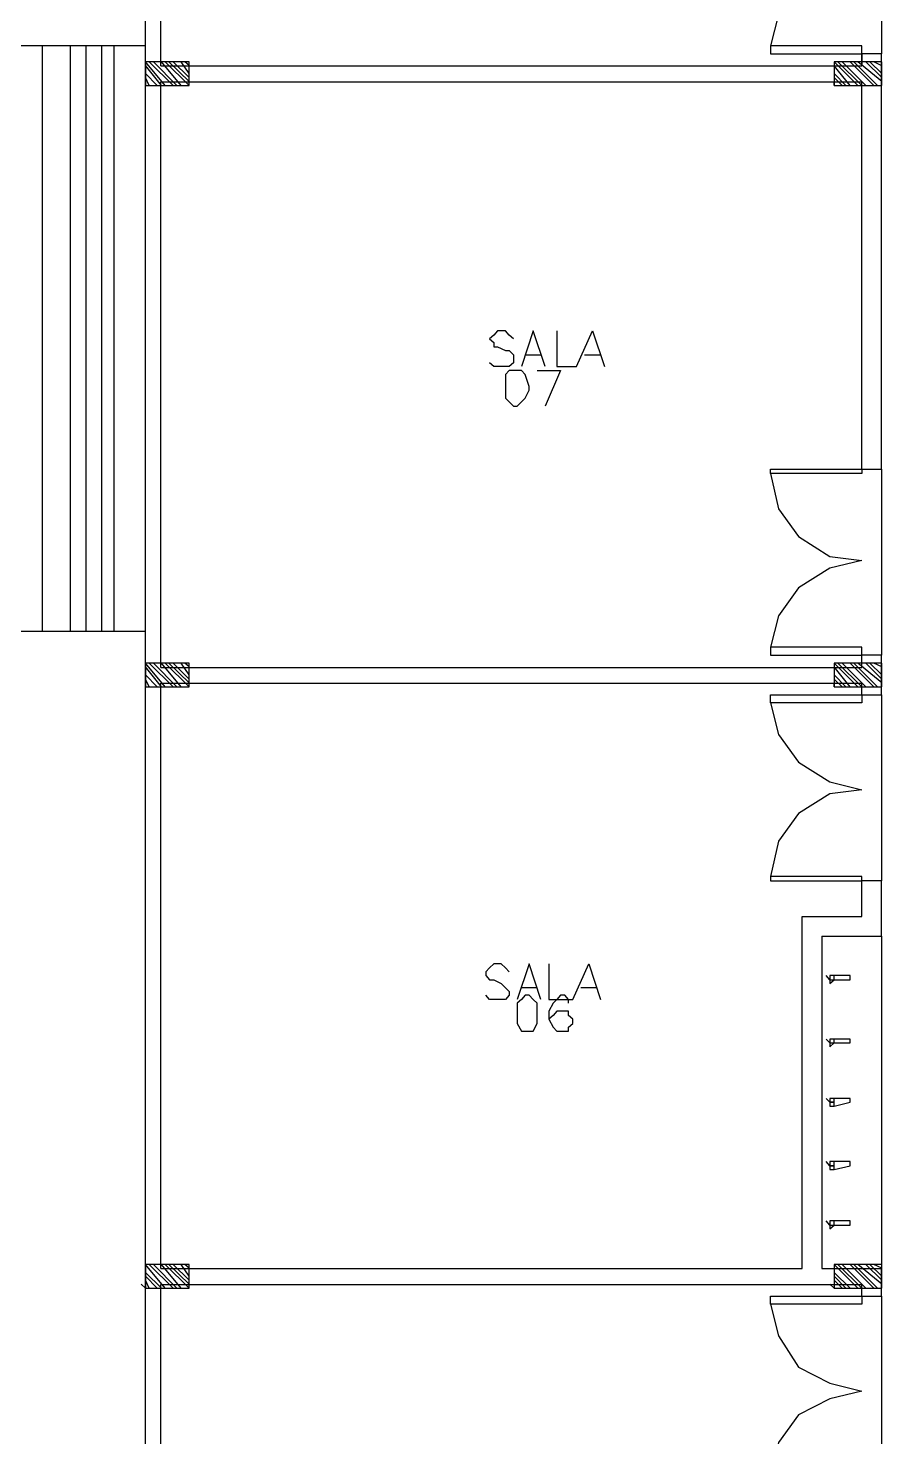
# Model space of a CAD drawing. Header units: millimetres. Extents: x -369 to -70, y -1414 to -1185.
# Drawn here: x -247.66 to -240.36, y -1287.2 to -1275.15 of the extents above; entities that cross this region are included whole.
import ezdxf

# ---------------------------------------------------------------- set-up
doc = ezdxf.new("R2010")
doc.units = ezdxf.units.MM
doc.header["$MEASUREMENT"] = 0
for name, color, linetype in [('10', 10, 'Continuous'), ('12', 12, 'Continuous'), ('2', 2, 'Continuous'), ('4', 4, 'Continuous'), ('50', 50, 'Continuous'), ('8', 8, 'Continuous')]:
    doc.layers.add(name, color=color, linetype=linetype)

msp = doc.modelspace()

# ---------------------------------------------------------------- linework, layer by layer
at = {"layer": '10'}
for points in [[(-246.656, -1293.033), (-246.656, -1270.33)], [(-246.524, -1275.473), (-246.524, -1270.466)], [(-240.533, -1275.369), (-240.533, -1275.473)], [(-240.533, -1275.473), (-240.533, -1275.369)], [(-240.365, -1275.369), (-240.533, -1275.369)], [(-240.365, -1278.922), (-240.365, -1275.369)], [(-246.524, -1275.473), (-240.533, -1275.473)], [(-246.524, -1280.617), (-246.524, -1275.609)], [(-246.524, -1275.609), (-240.533, -1275.609)], [(-240.533, -1278.922), (-240.533, -1275.609)], [(-240.533, -1278.922), (-240.365, -1278.922)], [(-240.533, -1280.617), (-240.533, -1280.513)], [(-240.365, -1280.513), (-240.533, -1280.513)], [(-240.365, -1280.853), (-240.365, -1280.513)], [(-246.524, -1280.617), (-240.533, -1280.617)], [(-246.524, -1280.753), (-240.533, -1280.753)], [(-246.524, -1285.76), (-246.524, -1280.753)], [(-240.533, -1280.853), (-240.533, -1280.753)], [(-240.533, -1280.853), (-240.365, -1280.853)], [(-240.533, -1282.747), (-240.533, -1282.443)], [(-240.365, -1282.443), (-240.533, -1282.443)], [(-240.365, -1282.915), (-240.365, -1282.443)], [(-241.041, -1285.76), (-241.041, -1282.747), (-241.041, -1282.747), (-240.533, -1282.747)], [(-240.873, -1282.915), (-240.873, -1285.76)], [(-240.873, -1282.915), (-240.365, -1282.915)], [(-246.524, -1285.76), (-241.041, -1285.76)], [(-240.873, -1285.76), (-240.365, -1285.76)], [(-240.365, -1285.996), (-240.365, -1285.76)], [(-246.524, -1291.035), (-246.524, -1285.896)], [(-246.524, -1285.896), (-240.533, -1285.896)], [(-240.533, -1285.996), (-240.533, -1285.896)], [(-240.533, -1285.996), (-240.365, -1285.996)]]:
    msp.add_lwpolyline(points, dxfattribs=at)
at = {"layer": '12'}
for points in [[(-246.488, -1275.641), (-246.656, -1275.437)], [(-246.284, -1275.641), (-246.284, -1275.437), (-246.656, -1275.437), (-246.656, -1275.641), (-246.284, -1275.641)], [(-246.52, -1275.641), (-246.656, -1275.469)], [(-246.42, -1275.641), (-246.624, -1275.437)], [(-246.388, -1275.641), (-246.588, -1275.437)], [(-246.352, -1275.641), (-246.52, -1275.437)], [(-246.284, -1275.641), (-246.488, -1275.437)], [(-246.284, -1275.605), (-246.456, -1275.437)], [(-246.284, -1275.573), (-246.42, -1275.437)], [(-246.284, -1275.537), (-246.352, -1275.437)], [(-246.284, -1275.469), (-246.32, -1275.437)], [(-240.565, -1275.641), (-240.769, -1275.437)], [(-240.361, -1275.641), (-240.361, -1275.437), (-240.769, -1275.437), (-240.769, -1275.641), (-240.361, -1275.641)], [(-240.633, -1275.641), (-240.769, -1275.473)], [(-240.533, -1275.641), (-240.737, -1275.437)], [(-240.497, -1275.641), (-240.701, -1275.437)], [(-240.429, -1275.641), (-240.633, -1275.437)], [(-240.397, -1275.641), (-240.601, -1275.437)], [(-240.361, -1275.605), (-240.565, -1275.437)], [(-240.361, -1275.573), (-240.497, -1275.437)], [(-240.361, -1275.537), (-240.465, -1275.437)], [(-240.361, -1275.473), (-240.429, -1275.437)], [(-246.556, -1275.641), (-246.656, -1275.537)], [(-246.624, -1275.641), (-246.656, -1275.573)], [(-246.656, -1275.641), (-246.656, -1275.605)], [(-240.669, -1275.641), (-240.769, -1275.537)], [(-240.701, -1275.641), (-240.769, -1275.573)], [(-240.769, -1275.641), (-240.769, -1275.605)], [(-246.488, -1280.785), (-246.656, -1280.581)], [(-246.284, -1280.785), (-246.284, -1280.581), (-246.656, -1280.581), (-246.656, -1280.785), (-246.284, -1280.785)], [(-246.52, -1280.785), (-246.656, -1280.613)], [(-246.556, -1280.785), (-246.656, -1280.681)], [(-246.42, -1280.785), (-246.624, -1280.581)], [(-246.388, -1280.785), (-246.588, -1280.581)], [(-246.352, -1280.785), (-246.52, -1280.581)], [(-246.284, -1280.785), (-246.488, -1280.581)], [(-246.284, -1280.749), (-246.456, -1280.581)], [(-246.284, -1280.717), (-246.42, -1280.581)], [(-246.284, -1280.681), (-246.352, -1280.581)], [(-246.284, -1280.613), (-246.32, -1280.581)], [(-240.565, -1280.785), (-240.769, -1280.581)], [(-240.361, -1280.785), (-240.361, -1280.581), (-240.769, -1280.581), (-240.769, -1280.785), (-240.361, -1280.785)], [(-240.633, -1280.785), (-240.769, -1280.613)], [(-240.669, -1280.785), (-240.769, -1280.681)], [(-240.533, -1280.785), (-240.737, -1280.581)], [(-240.497, -1280.785), (-240.701, -1280.581)], [(-240.429, -1280.785), (-240.633, -1280.581)], [(-240.397, -1280.785), (-240.601, -1280.581)], [(-240.361, -1280.749), (-240.565, -1280.581)], [(-240.361, -1280.717), (-240.497, -1280.581)], [(-240.361, -1280.681), (-240.465, -1280.581)], [(-240.361, -1280.613), (-240.429, -1280.581)], [(-246.624, -1280.785), (-246.656, -1280.717)], [(-246.656, -1280.785), (-246.656, -1280.749)], [(-240.701, -1280.785), (-240.769, -1280.717)], [(-240.769, -1280.785), (-240.769, -1280.749)], [(-246.488, -1285.928), (-246.656, -1285.724)], [(-246.284, -1285.928), (-246.284, -1285.724), (-246.656, -1285.724), (-246.656, -1285.928), (-246.284, -1285.928)], [(-246.42, -1285.928), (-246.624, -1285.724)], [(-246.388, -1285.928), (-246.588, -1285.724)], [(-246.352, -1285.928), (-246.52, -1285.724)], [(-246.284, -1285.928), (-246.488, -1285.724)], [(-246.284, -1285.892), (-246.456, -1285.724)], [(-246.284, -1285.86), (-246.42, -1285.724)], [(-246.284, -1285.824), (-246.352, -1285.724)], [(-246.284, -1285.756), (-246.32, -1285.724)], [(-240.565, -1285.928), (-240.769, -1285.724)], [(-240.361, -1285.928), (-240.361, -1285.724), (-240.769, -1285.724), (-240.769, -1285.928), (-240.361, -1285.928)], [(-240.533, -1285.928), (-240.737, -1285.724)], [(-240.497, -1285.928), (-240.701, -1285.724)], [(-240.429, -1285.928), (-240.633, -1285.724)], [(-240.397, -1285.928), (-240.601, -1285.724)], [(-240.361, -1285.892), (-240.565, -1285.724)], [(-240.361, -1285.86), (-240.497, -1285.724)], [(-240.361, -1285.824), (-240.465, -1285.724)], [(-240.361, -1285.756), (-240.429, -1285.724)], [(-246.52, -1285.928), (-246.656, -1285.792)], [(-246.556, -1285.928), (-246.656, -1285.824)], [(-246.624, -1285.928), (-246.656, -1285.86)], [(-240.633, -1285.928), (-240.769, -1285.792)], [(-240.669, -1285.928), (-240.769, -1285.824)], [(-240.701, -1285.928), (-240.769, -1285.86)], [(-246.656, -1285.928), (-246.692, -1285.892)], [(-240.769, -1285.928), (-240.805, -1285.892)]]:
    msp.add_lwpolyline(points, dxfattribs=at)
at = {"layer": '2'}
for points in [[(-240.365, -1273.779), (-240.365, -1275.369)], [(-240.533, -1274.558), (-240.805, -1274.626), (-241.073, -1274.794), (-241.245, -1275.034), (-241.313, -1275.302)], [(-246.66, -1275.302), (-248.754, -1275.302)], [(-247.539, -1275.302), (-247.539, -1280.309)], [(-247.299, -1275.302), (-247.299, -1280.309)], [(-247.167, -1275.302), (-247.167, -1280.309)], [(-247.031, -1275.302), (-247.031, -1280.309)], [(-246.927, -1275.302), (-246.927, -1280.309)], [(-241.313, -1278.958), (-241.245, -1279.262), (-241.073, -1279.498), (-240.805, -1279.67), (-240.533, -1279.702)], [(-240.365, -1278.922), (-240.365, -1280.513)], [(-240.533, -1279.702), (-240.805, -1279.769), (-241.073, -1279.937), (-241.245, -1280.177), (-241.313, -1280.445)], [(-246.656, -1280.309), (-250.852, -1280.309)], [(-241.313, -1280.92), (-241.245, -1281.192), (-241.073, -1281.428), (-240.805, -1281.596), (-240.533, -1281.664)], [(-240.365, -1280.853), (-240.365, -1282.443)], [(-240.533, -1281.664), (-240.805, -1281.7), (-241.073, -1281.868), (-241.245, -1282.103), (-241.313, -1282.407)], [(-241.313, -1286.064), (-241.245, -1286.336), (-241.073, -1286.603), (-240.805, -1286.739), (-240.533, -1286.807)], [(-240.365, -1285.996), (-240.365, -1287.618)], [(-240.533, -1286.807), (-240.805, -1286.875), (-241.073, -1287.011), (-241.245, -1287.247), (-241.313, -1287.55)]]:
    msp.add_lwpolyline(points, dxfattribs=at)
at = {"layer": '4'}
for points in [[(-240.365, -1282.915), (-240.365, -1285.76)], [(-240.805, -1283.29), (-240.837, -1283.254)], [(-240.769, -1283.29), (-240.769, -1283.254), (-240.805, -1283.254), (-240.805, -1283.29), (-240.769, -1283.29), (-240.769, -1283.254), (-240.805, -1283.254), (-240.805, -1283.29), (-240.805, -1283.322), (-240.769, -1283.29)], [(-240.769, -1283.29), (-240.633, -1283.29), (-240.633, -1283.29), (-240.633, -1283.254), (-240.769, -1283.254)], [(-240.805, -1283.83), (-240.837, -1283.798)], [(-240.769, -1283.83), (-240.769, -1283.798), (-240.805, -1283.798), (-240.805, -1283.83), (-240.769, -1283.83), (-240.769, -1283.798), (-240.805, -1283.798), (-240.805, -1283.83), (-240.805, -1283.862), (-240.769, -1283.83)], [(-240.769, -1283.83), (-240.633, -1283.83), (-240.633, -1283.83), (-240.633, -1283.798), (-240.769, -1283.798)], [(-240.805, -1284.337), (-240.837, -1284.305)], [(-240.769, -1284.337), (-240.769, -1284.337), (-240.805, -1284.337), (-240.769, -1284.337), (-240.769, -1284.305), (-240.805, -1284.305), (-240.805, -1284.337), (-240.805, -1284.369), (-240.769, -1284.369), (-240.769, -1284.337)], [(-240.769, -1284.369), (-240.633, -1284.337), (-240.633, -1284.337), (-240.633, -1284.305), (-240.769, -1284.305)], [(-240.805, -1284.881), (-240.837, -1284.845)], [(-240.769, -1284.881), (-240.769, -1284.881), (-240.805, -1284.881), (-240.769, -1284.881), (-240.769, -1284.845), (-240.805, -1284.845), (-240.805, -1284.881), (-240.805, -1284.913), (-240.769, -1284.913), (-240.769, -1284.881)], [(-240.769, -1284.913), (-240.633, -1284.881), (-240.633, -1284.881), (-240.633, -1284.845), (-240.769, -1284.845)], [(-240.805, -1285.388), (-240.837, -1285.352)], [(-240.769, -1285.388), (-240.769, -1285.352), (-240.805, -1285.352), (-240.805, -1285.388), (-240.769, -1285.388), (-240.769, -1285.352), (-240.805, -1285.352), (-240.805, -1285.388), (-240.805, -1285.42), (-240.769, -1285.388)], [(-240.769, -1285.388), (-240.633, -1285.388), (-240.633, -1285.388), (-240.633, -1285.352), (-240.769, -1285.352)]]:
    msp.add_lwpolyline(points, dxfattribs=at)
at = {"layer": '50'}
for points in [[(-243.511, -1277.807), (-243.546, -1277.775), (-243.578, -1277.739), (-243.646, -1277.739), (-243.678, -1277.775), (-243.714, -1277.807), (-243.678, -1277.839), (-243.678, -1277.875), (-243.646, -1277.875), (-243.578, -1277.907), (-243.546, -1277.907), (-243.511, -1277.943), (-243.511, -1277.975), (-243.511, -1278.011), (-243.546, -1278.043), (-243.578, -1278.043), (-243.646, -1278.043), (-243.678, -1278.043), (-243.714, -1278.011)], [(-243.239, -1278.043), (-243.343, -1277.739), (-243.343, -1277.739), (-243.443, -1278.043)], [(-243.139, -1277.739), (-243.139, -1278.043), (-242.971, -1278.043), (-242.971, -1278.043), (-242.835, -1277.739), (-242.835, -1277.739), (-242.731, -1278.043)], [(-243.411, -1277.943), (-243.275, -1277.943)], [(-242.903, -1277.943), (-242.767, -1277.943)], [(-243.511, -1278.079), (-243.546, -1278.079), (-243.578, -1278.111), (-243.578, -1278.215), (-243.578, -1278.247), (-243.578, -1278.315), (-243.546, -1278.347), (-243.511, -1278.383), (-243.479, -1278.383), (-243.443, -1278.347), (-243.411, -1278.315), (-243.375, -1278.247), (-243.375, -1278.215), (-243.411, -1278.111), (-243.443, -1278.079), (-243.479, -1278.079), (-243.511, -1278.079)], [(-243.307, -1278.079), (-243.107, -1278.079), (-243.107, -1278.079), (-243.239, -1278.383)], [(-243.546, -1283.222), (-243.578, -1283.186), (-243.614, -1283.154), (-243.678, -1283.154), (-243.714, -1283.186), (-243.746, -1283.222), (-243.746, -1283.254), (-243.714, -1283.29), (-243.678, -1283.29), (-243.614, -1283.322), (-243.578, -1283.358), (-243.546, -1283.39), (-243.546, -1283.422), (-243.578, -1283.458), (-243.614, -1283.458), (-243.678, -1283.458), (-243.714, -1283.458), (-243.746, -1283.422)], [(-243.275, -1283.458), (-243.375, -1283.154), (-243.375, -1283.154), (-243.479, -1283.458)], [(-243.207, -1283.154), (-243.207, -1283.458), (-243.003, -1283.458), (-243.003, -1283.458), (-242.867, -1283.154), (-242.867, -1283.154), (-242.767, -1283.458)], [(-243.411, -1283.422), (-243.443, -1283.458), (-243.479, -1283.49), (-243.479, -1283.558), (-243.479, -1283.594), (-243.479, -1283.662), (-243.443, -1283.73), (-243.411, -1283.73), (-243.375, -1283.73), (-243.343, -1283.73), (-243.307, -1283.662), (-243.307, -1283.594), (-243.307, -1283.558), (-243.307, -1283.49), (-243.343, -1283.458), (-243.375, -1283.422), (-243.411, -1283.422)], [(-243.443, -1283.354), (-243.307, -1283.354)], [(-243.039, -1283.49), (-243.039, -1283.458), (-243.071, -1283.422), (-243.107, -1283.422), (-243.139, -1283.458), (-243.171, -1283.49), (-243.207, -1283.558), (-243.207, -1283.626), (-243.171, -1283.694), (-243.139, -1283.73), (-243.107, -1283.73), (-243.039, -1283.73), (-243.039, -1283.694), (-243.003, -1283.662), (-243.003, -1283.626), (-243.039, -1283.594), (-243.039, -1283.558), (-243.107, -1283.558), (-243.139, -1283.558), (-243.171, -1283.594), (-243.207, -1283.626)], [(-242.935, -1283.354), (-242.799, -1283.354)]]:
    msp.add_lwpolyline(points, dxfattribs=at)
at = {"layer": '8'}
for points in [[(-240.533, -1275.369), (-240.533, -1275.302), (-241.313, -1275.302), (-241.313, -1275.369), (-240.533, -1275.369)], [(-240.533, -1278.922), (-240.533, -1278.958), (-241.313, -1278.958), (-241.313, -1278.922), (-240.533, -1278.922)], [(-240.533, -1280.513), (-240.533, -1280.445), (-241.313, -1280.445), (-241.313, -1280.513), (-240.533, -1280.513)], [(-240.533, -1280.853), (-240.533, -1280.92), (-241.313, -1280.92), (-241.313, -1280.853), (-240.533, -1280.853)], [(-240.533, -1282.443), (-240.533, -1282.407), (-241.313, -1282.407), (-241.313, -1282.443), (-240.533, -1282.443)], [(-240.533, -1285.996), (-240.533, -1286.064), (-241.313, -1286.064), (-241.313, -1285.996), (-240.533, -1285.996)]]:
    msp.add_lwpolyline(points, dxfattribs=at)

doc.saveas('drawing.dxf')
